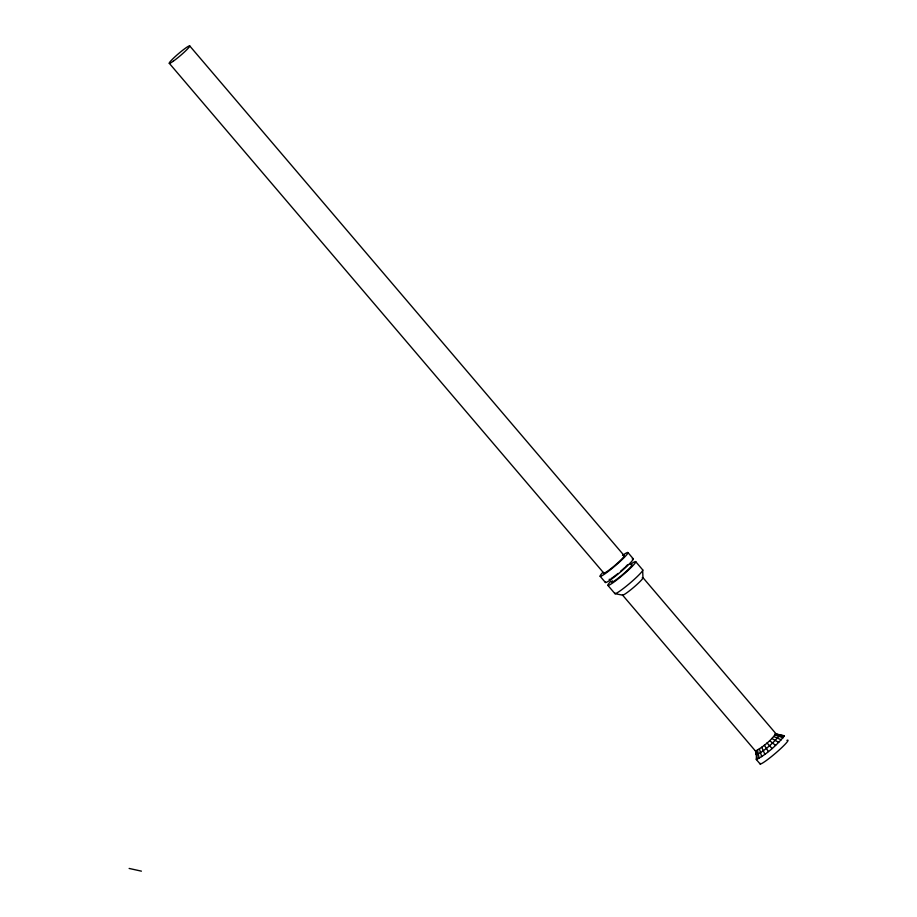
<?xml version="1.0" encoding="UTF-8"?>
<svg xmlns="http://www.w3.org/2000/svg" width="917" height="917" viewBox="0 0 917 917"><rect width="100%" height="100%" fill="white"/><g stroke="black" fill="none" stroke-linecap="round" stroke-linejoin="round"><path stroke-width="1.38" d="M757.201 753.224L756.41 754.382L756.365 759.563L760.159 764.021M607.937 585.424L614.952 593.666L622.597 595.144L755.505 751.069C763.196 746.885 770.865 740.695 775.839 733.577L642.943 577.641L642.657 569.835L635.641 561.594M756.365 758.944L756.365 759.563C766.99 754.095 776.321 745.452 784.058 736.351L784.058 735.732L775.152 733.715L778.693 735.216L784.058 735.732M778.693 735.216L779.473 735.583C773.031 743.16 765.259 750.358 756.41 754.909L755.505 750.61L756.41 754.909M784.058 736.351L775.839 734.024M129.137 868.445L141.413 871.15M783.118 737.749L775.152 735.056M781.295 739.813L773.81 736.569M778.716 742.415L771.919 738.483M775.564 745.372L769.604 740.649M772.034 748.49L767.013 742.942M627.881 552.492L633.166 558.694M189.659 45.85L624.202 555.656M169.324 63.353L603.856 573.159M600.177 576.323L605.461 582.524M764.331 745.177L768.389 751.539M761.752 747.229L764.87 754.336M759.425 748.937L761.706 756.663M757.534 750.209L759.127 758.382M756.193 750.931L757.304 759.368M622.528 555.393A18.294 1.823 -40.4 0 1 625.107 556.573A18.294 1.823 -40.4 0 1 605.529 573.423A18.294 1.823 -40.4 0 1 602.95 572.242M623.503 555.794A13.434 1.341 -40.4 0 1 615.364 565.021A13.434 1.341 -40.4 0 1 603.856 572.701M642.244 577.779A13.434 1.341 -40.4 0 1 634.106 587.006A13.434 1.341 -40.4 0 1 622.597 594.686M642.657 569.835A18.294 1.823 -40.4 0 1 628.81 584.129A18.294 1.823 -40.4 0 1 614.952 593.035M632.214 558.877A18.294 1.823 -40.4 0 1 621.141 571.451A18.294 1.823 -40.4 0 1 605.461 581.905M627.446 564.861A13.434 1.341 -40.4 0 1 625.554 566.763M624.821 567.463A13.434 1.341 -40.4 0 1 620.649 571.222M617.978 573.469A13.434 1.341 -40.4 0 1 613.805 576.701M613.072 577.229A13.434 1.341 -40.4 0 1 611.181 578.489M609.839 579.223A13.434 1.341 -40.4 0 1 609.14 579.361M630.288 564.494A18.294 1.823 -40.4 0 1 632.868 565.686A18.294 1.823 -40.4 0 1 613.29 582.536A18.294 1.823 -40.4 0 1 610.711 581.344M631.263 564.906A13.434 1.341 -40.4 0 1 621.795 575.268A13.434 1.341 -40.4 0 1 612.315 580.782M786.912 740.374A18.294 1.823 -40.4 0 1 775.839 752.937A18.294 1.823 -40.4 0 1 760.159 763.391M173.244 61.221A13.434 1.341 -40.4 0 0 189.659 46.308A13.434 1.341 -40.4 0 0 175.56 56.269A13.434 1.341 -40.4 0 0 173.244 61.221"/></g></svg>
